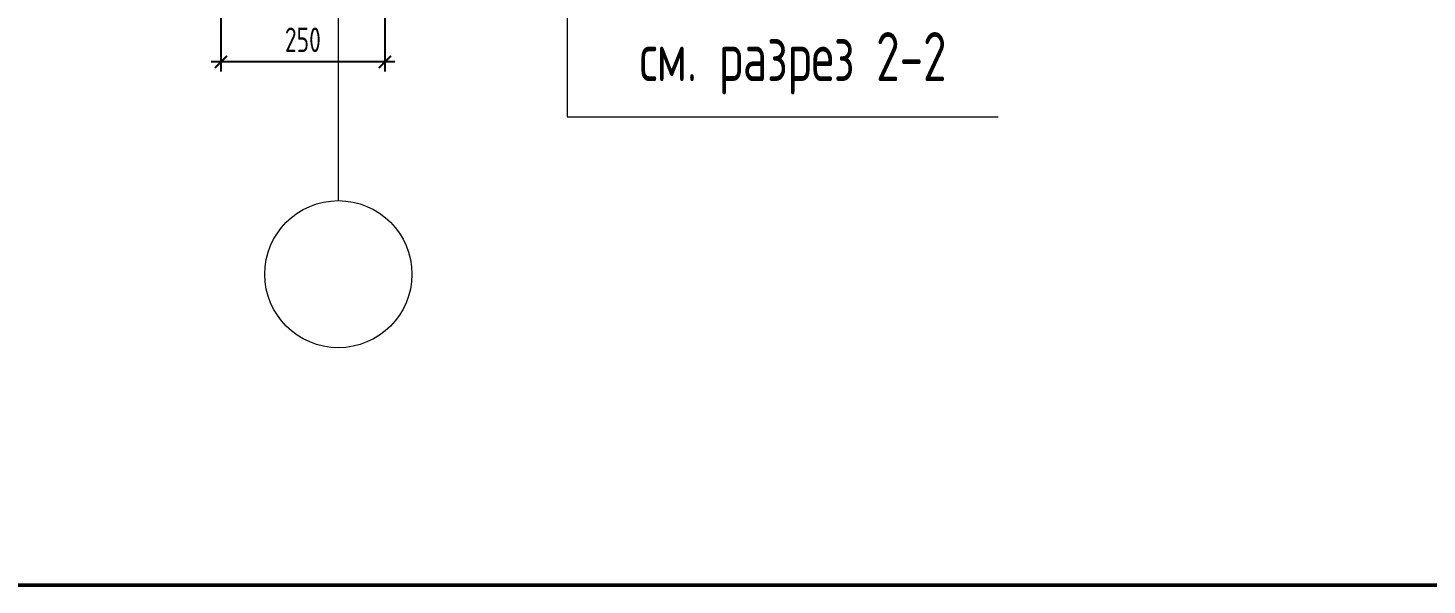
# Model space of a CAD drawing. Header units: millimetres. Extents: x -314343 to 682031, y 21428 to 98936.
# Drawn here: x 427710 to 430563, y 50307 to 51443 of the extents above; entities that cross this region are included whole.
import ezdxf

# ---------------------------------------------------------------- set-up
doc = ezdxf.new("R2010")
doc.units = ezdxf.units.MM
doc.header["$MEASUREMENT"] = 0
doc.header["$PDMODE"] = 3
doc.header["$PDSIZE"] = -4
doc.linetypes.add('CENTER', pattern=[2, 1.25, -0.25, 0.25, -0.25])
doc.layers.get('0').update_dxf_attribs({"color": 250, "lineweight": 9})
doc.layers.get('Defpoints').update_dxf_attribs({"color": 6})
doc.layers.add('_0', color=250, linetype='Continuous', lineweight=9)
doc.layers.add('АР_Оси', color=195, linetype='Continuous', lineweight=9)
doc.layers.add('PDF _0', color=7, linetype='Continuous')
doc.styles.add('ISOCPEUR', font='isocpeur.ttf', dxfattribs={"width": 0.7})
doc.dimstyles.new('R_50', dxfattribs={"dimtxt": 140, "dimasz": 30, "dimexe": 20, "dimexo": 0, "dimgap": 20, "dimtad": 1, "dimdec": 0, "dimrnd": 5, "dimzin": 0, "dimdsep": 46, "dimtxsty": 'ISOCPEUR', "dimblk": 'ARCHTICK', "dimcen": 50, "dimdle": 20, "dimclrd": 256, "dimclre": 256, "dimclrt": 256, "dimadec": 0, "dimazin": 0, "dimtfac": 2, "dimtdec": 0, "dimtofl": 0, "dimtmove": 1, "dimatfit": 3, "dimfxl": 1, "dimtvp": 3, "dimtolj": 1, "dimtzin": 0, "dimarcsym": 0})

# ---------------------------------------------------------------- blocks, each defined once
blk = doc.blocks.new('_ArchTick')
at = {"color": 0, "linetype": 'ByBlock', "const_width": 0.15}
blk.add_lwpolyline([(-0.5, -0.5), (0.5, 0.5)], dxfattribs=at)
blk = doc.blocks.new('*D379')
at = {"layer": '_0', "lineweight": -2, "ltscale": 500, "transparency": 16777216}
for p, q in [((428103.8, 51570.8), (428103.8, 51354)), ((428438.3, 51570.8), (428438.3, 51354)), ((428458.3, 51374), (428083.8, 51374))]:
    blk.add_line(p, q, dxfattribs=at)
at = {"layer": 'Defpoints', "color": 0, "ltscale": 500, "transparency": 16777216}
for p in [(428103.8, 51570.8), (428438.3, 51570.8), (428103.8, 51374)]:
    blk.add_point(p, dxfattribs=at)
at = {"layer": '_0', "lineweight": -2, "ltscale": 500, "transparency": 16777216, "xscale": 25, "yscale": 25, "zscale": 25, "rotation": 180}
blk.add_blockref('_ArchTick', (428103.8, 51374), dxfattribs=at)
at = {"layer": '_0', "lineweight": -2, "ltscale": 500, "transparency": 16777216, "xscale": 25, "yscale": 25, "zscale": 25}
blk.add_blockref('_ArchTick', (428438.3, 51374), dxfattribs=at)
at = {"layer": '_0', "ltscale": 500, "transparency": 16777216, "insert": (428271, 51419), "char_height": 50, "attachment_point": 5, "style": 'ISOCPEUR'}
blk.add_mtext('\\A1;250  ', dxfattribs=at)

msp = doc.modelspace()

# ---------------------------------------------------------------- linework, layer by layer
at = {"layer": '_0', "color": 1, "lineweight": 50, "ltscale": 500}
msp.add_lwpolyline([(424231.8, 55284.9), (443108.6, 55284.9), (443108.6, 50307.2), (424231.8, 50307.2)], close=True, dxfattribs=at)
at = {"layer": '_0', "color": 7, "ltscale": 500}
msp.add_lwpolyline([(428810.1, 52417), (428810.1, 51262.1), (429688.8, 51262.1)], dxfattribs=at)
at = {"layer": 'АР_Оси', "linetype": 'CENTER', "ltscale": 500}
msp.add_line((428343.3, 51091), (428343.3, 53430.1), dxfattribs=at)
at = {"layer": 'АР_Оси', "ltscale": 0.5}
msp.add_circle((428343.3, 50941), 150, dxfattribs=at)

# ---------------------------------------------------------------- texts
at = {"layer": 'PDF _0', "color": 7, "lineweight": 0, "insert": (429583.4, 51307.6), "char_height": 100, "attachment_point": 9, "style": 'ISOCPEUR'}
msp.add_mtext('см. разрез 2-2', dxfattribs=at)

# ---------------------------------------------------------------- dimensions: what is measured, and where the dimension line sits
at = {"layer": '_0', "color": 1, "ltscale": 500}
dim = msp.add_linear_dim(base=(428103.8, 51374), p1=(428438.3, 51570.8), p2=(428103.8, 51570.8), text='250  ', dimstyle='R_50', override={"dimtxt": 50, "dimasz": 25, "dimpost": '\\X'}, dxfattribs=at)
dim.commit()
dim.dimension.update_dxf_attribs({"geometry": '*D379', "text_midpoint": (428271, 51374), "dimtype": 160})

doc.saveas('drawing.dxf')
